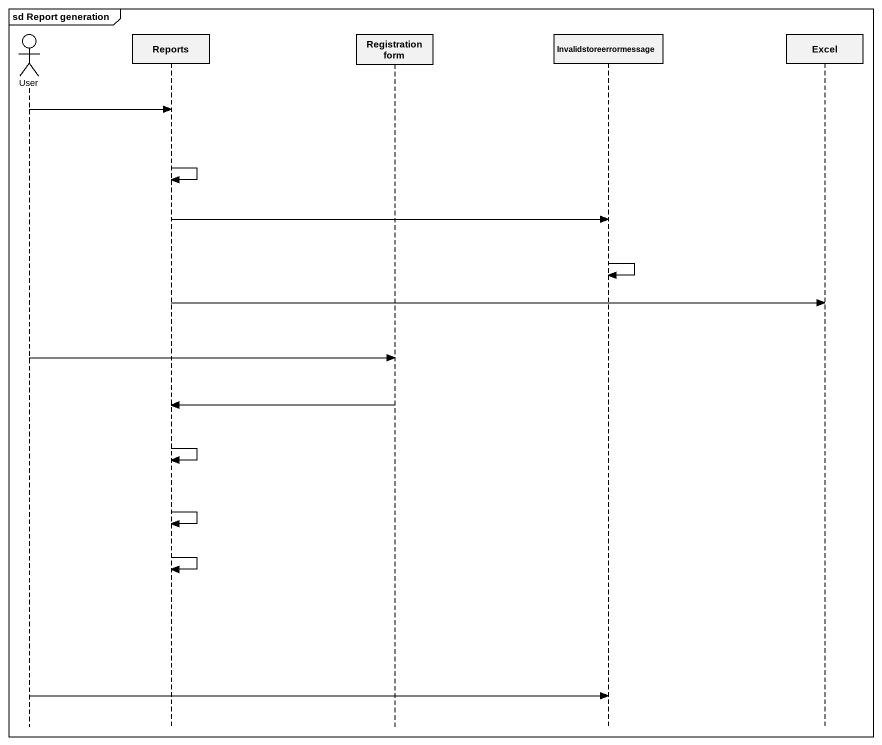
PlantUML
@startuml
mainframe sd Report generation
hide footbox
actor User
participant Reports
participant "Registration form" as Registration_form
participant Invalidstoreerrormessage
participant Excel

User -> Reports
Reports -> Reports
Reports -> Invalidstoreerrormessage
Invalidstoreerrormessage -> Invalidstoreerrormessage
Reports -> Excel
User -> Registration_form
Registration_form -> Reports
Reports -> Reports
Reports -> Reports
Reports -> Reports
User -> Invalidstoreerrormessage
@enduml
